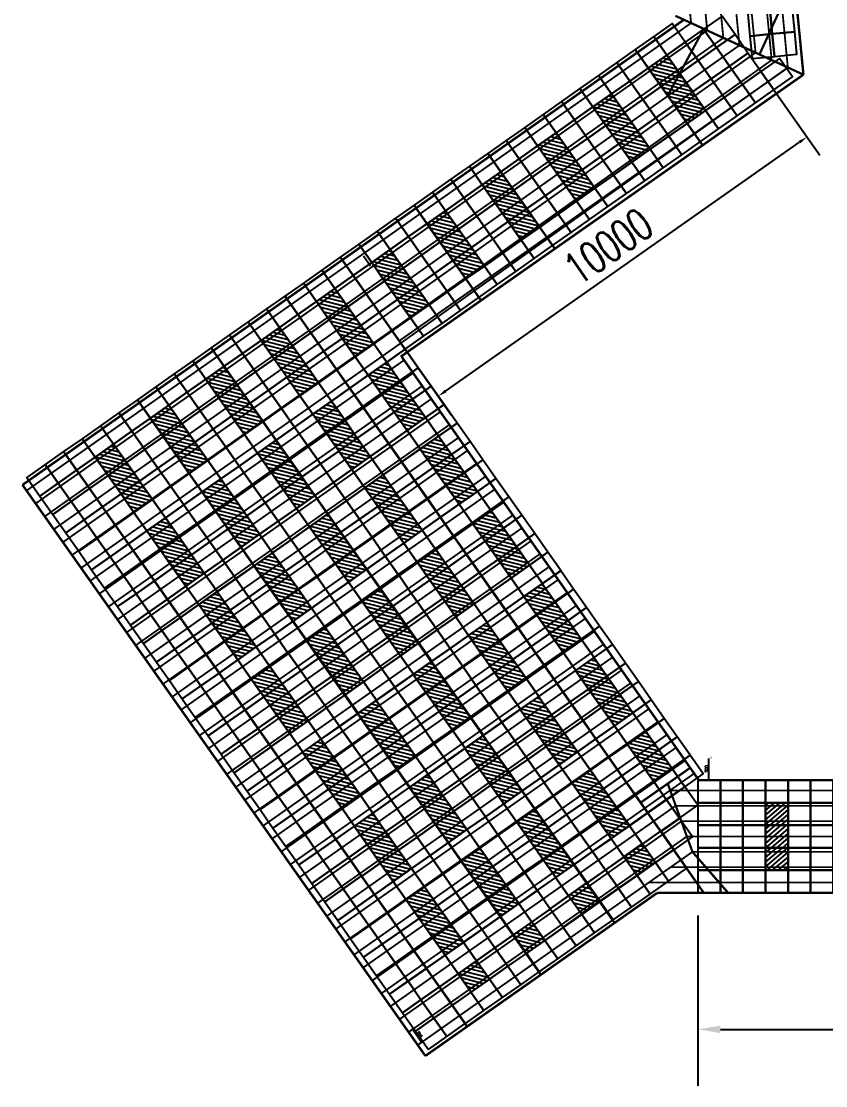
# Model space of a CAD drawing. Extents: x 833816 to 4746262, y -3629782 to -1973088.
# Drawn here: x 2148054 to 2165894, y -2326738 to -2303127 of the extents above; entities that cross this region are included whole.
import ezdxf

# ---------------------------------------------------------------- set-up
doc = ezdxf.new("R2010")
doc.units = 0
doc.header["$LTSCALE"] = 1000
doc.header["$MEASUREMENT"] = 0
doc.header["$PDMODE"] = 32
for name, color, linetype in [('L-TEXT文字标注', 7, 'Continuous'), ('W-FLOAT_BOWL浮筒', 253, 'Continuous'), ('W-STEEL_FRAME钢架', 3, 'Continuous')]:
    doc.layers.add(name, color=color, linetype=linetype)
doc.styles.add('STANDARD_T3', font='simplex.shx', dxfattribs={"width": 0.7, "bigfont": 'gbcbig.shx'})
doc.dimstyles.new('W&&20', dxfattribs={"dimtxt": 70, "dimasz": 20, "dimexe": 50, "dimexo": 60, "dimgap": 20, "dimtad": 1, "dimdec": 0, "dimzin": 0, "dimdsep": 46, "dimtxsty": 'STANDARD_T3', "dimcen": 0.09, "dimclrd": 1, "dimclre": 1, "dimclrt": 7, "dimazin": 2, "dimtfac": 1, "dimtdec": 0, "dimtix": 1, "dimtmove": 1, "dimatfit": 3, "dimfxl": 100, "dimtolj": 1, "dimtzin": 0, "dimarcsym": 0})
doc.dimstyles.new('W&&200', dxfattribs={"dimtxt": 700, "dimasz": 200, "dimexe": 500, "dimexo": 600, "dimgap": 200, "dimtad": 1, "dimdec": 0, "dimzin": 0, "dimdsep": 46, "dimtxsty": 'STANDARD_T3', "dimcen": 0.09, "dimclrd": 1, "dimclre": 1, "dimclrt": 7, "dimazin": 2, "dimtfac": 1, "dimtdec": 0, "dimtix": 1, "dimtmove": 2, "dimatfit": 3, "dimfxl": 100, "dimtolj": 1, "dimtzin": 0, "dimarcsym": 0})
doc.dimstyles.new('W&&500', dxfattribs={"dimtxt": 1750, "dimasz": 500, "dimexe": 1250, "dimexo": 1500, "dimgap": 500, "dimtad": 1, "dimdec": 0, "dimzin": 0, "dimdsep": 46, "dimtxsty": 'STANDARD_T3', "dimcen": 0.09, "dimclrd": 1, "dimclre": 1, "dimclrt": 7, "dimazin": 2, "dimtfac": 1, "dimtdec": 0, "dimtix": 1, "dimtmove": 2, "dimatfit": 3, "dimfxl": 100, "dimtolj": 1, "dimtzin": 0, "dimarcsym": 0})

# ---------------------------------------------------------------- blocks, each defined once
blk = doc.blocks.new('浮筒')
at = {"layer": 'W-FLOAT_BOWL浮筒'}
blk.add_lwpolyline([(-230.422514301099, -268.1519436870731), (268.1519436870876, -230.4225143010844), (230.422514301099, 268.1519436870876), (-268.1519436870876, 230.422514301099)], close=True, dxfattribs=at)
blk = doc.blocks.new('空格子')
at = {"layer": 'W-FLOAT_BOWL浮筒'}
h = blk.add_hatch(dxfattribs=at)
h.set_pattern_fill('ANSI31', color=256, scale=50)
h.set_pattern_definition([(45, (0, 0), (-56.12660075668221, 56.12660075668221), [])])
h.paths.add_polyline_path([(218.5956631333102, 262.5550514239585), (-279.9787948548328, 224.8256220379262), (-242.2493654687423, -273.7488359502167), (256.3250925194006, -236.0194065642427)])
blk.add_lwpolyline([(-242.2493654687423, -273.7488359502167), (256.3250925194006, -236.0194065642427), (218.5956631333102, 262.5550514239585), (-279.9787948548328, 224.8256220379262)], close=True, dxfattribs=at)
blk = doc.blocks.new('*U361')
at = {"color": 2, "const_width": 50.00000000000001}
blk.add_lwpolyline([(-1.746229827404022e-09, 1350.000000000466), (0.0002718000905588269, -1171.90673828125)], dxfattribs=at)
blk = doc.blocks.new('*U362')
at = {"color": 0, "linetype": 'ByBlock', "lineweight": -2, "transparency": 16777216}
for p in [(-8000, 0), (-4000, 0), (-2000, 0), (0, 0)]:
    blk.add_blockref('*U361', p, dxfattribs=at)
blk = doc.blocks.new('*D381')
at = {"color": 1, "lineweight": -2, "transparency": 16777216}
for p, q in [((2163059.159883399, -2322960.253148201), (2163059.159883399, -2326738.331990331)), ((2176059.1598834, -2322960.253148324), (2176059.1598834, -2326738.331990331)), ((2163559.159883399, -2325488.331990331), (2175559.1598834, -2325488.331990331))]:
    blk.add_line(p, q, dxfattribs=at)
at = {"color": 1, "transparency": 16777216}
for points in [[(2163559.159883399, -2325404.998656998), (2163559.159883399, -2325571.665323665), (2163059.159883399, -2325488.331990331)], [(2175559.1598834, -2325404.998656998), (2175559.1598834, -2325571.665323665), (2176059.1598834, -2325488.331990331)]]:
    blk.add_solid(points, dxfattribs=at)
at = {"layer": 'Defpoints', "color": 0, "transparency": 16777216}
for p in [(2163059.159883399, -2321460.253148201), (2176059.1598834, -2321460.253148324), (2176059.1598834, -2325488.331990331)]:
    blk.add_point(p, dxfattribs=at)
at = {"color": 7, "transparency": 16777216, "insert": (2169559.159883399, -2324113.331990331), "char_height": 1750, "attachment_point": 5, "style": 'STANDARD_T3'}
blk.add_mtext('\\A1;13000', dxfattribs=at)
blk = doc.blocks.new('*D379')
at = {"color": 1, "lineweight": -2, "transparency": 16777216}
for p, q in [((2164515.485576689, -2304322.248849246), (2165766.376876476, -2306100.452125081)), ((2157463.267022114, -2311330.020147676), (2165315.117183882, -2305806.573425886)), ((2156336.475017519, -2310075.839166149), (2157587.366317306, -2311854.042441985))]:
    blk.add_line(p, q, dxfattribs=at)
at = {"color": 1, "transparency": 16777216}
for points in [[(2165295.938550956, -2305779.310059436), (2165334.295816808, -2305833.836792336), (2165478.697382583, -2305691.501628329)], [(2157444.088389188, -2311302.756781226), (2157482.44565504, -2311357.283514126), (2157299.686823413, -2311445.091945233)]]:
    blk.add_solid(points, dxfattribs=at)
at = {"layer": 'Defpoints', "color": 0, "transparency": 16777216}
for p in [(2164170.270184018, -2303831.508253144), (2165478.697382583, -2305691.501628329), (2155991.259624848, -2309585.098570047)]:
    blk.add_point(p, dxfattribs=at)
at = {"color": 7, "transparency": 16777216, "insert": (2161072.744659716, -2308118.451240354), "char_height": 700, "attachment_point": 5, "rotation": 35.124776206058634, "style": 'STANDARD_T3'}
blk.add_mtext('\\A1;10000', dxfattribs=at)
blk = doc.blocks.new('*D380')
at = {"color": 1, "lineweight": -2, "transparency": 16777216}
for p, q in [((2164233.620539593, -2282859.394045922), (2166622.94795256, -2282628.756446857)), ((2165426.77196392, -2283246.545249118), (2167300.364331311, -2302656.327618863)), ((2166203.294566849, -2303264.549870524), (2168592.621979817, -2303033.912271459))]:
    blk.add_line(p, q, dxfattribs=at)
at = {"color": 1, "transparency": 16777216}
for points in [[(2165509.719751825, -2283238.53844413), (2165343.824176015, -2283254.552054107), (2165378.731133987, -2282748.858521689)], [(2167383.312119215, -2302648.320813874), (2167217.416543406, -2302664.334423851), (2167348.405161244, -2303154.014346292)]]:
    blk.add_solid(points, dxfattribs=at)
at = {"layer": 'Defpoints', "color": 0, "transparency": 16777216}
for p in [(2162740.560357305, -2283003.516535721), (2167348.405161244, -2303154.014346292), (2164710.234384561, -2303408.672360323)]:
    blk.add_point(p, dxfattribs=at)
at = {"color": 7, "transparency": 16777216, "insert": (2167732.206648046, -2292819.324151675), "char_height": 1750, "attachment_point": 5, "rotation": 275.51357916541923, "style": 'STANDARD_T3'}
blk.add_mtext('\\A1;20500', dxfattribs=at)
blk = doc.blocks.new('*U420')
at = {"layer": 'W-STEEL_FRAME钢架', "color": 5, "const_width": 40}
blk.add_lwpolyline([(-6500, 0), (6500, 0)], dxfattribs=at)
blk = doc.blocks.new('*U641')
at = {"color": 2, "const_width": 49.99999999999999}
blk.add_lwpolyline([(4537.437874760013, -6463.959955073893), (-4537.437874760013, 6463.959955073427)], dxfattribs=at)
blk = doc.blocks.new('*U642')
at = {"color": 0, "linetype": 'ByBlock', "lineweight": -2, "transparency": 16777216}
blk.add_blockref('*U641', (0, 0), dxfattribs=at)
blk = doc.blocks.new('*U429')
at = {"layer": 'W-STEEL_FRAME钢架', "color": 5, "const_width": 39.99999999999999}
blk.add_lwpolyline([(1.043081283569336e-07, -10250), (-1.043081283569336e-07, 10250)], dxfattribs=at)
blk = doc.blocks.new('*D933')
at = {"layer": 'Defpoints', "color": 0, "transparency": 16777216}
for p in [(2163289.745929045, -2319460.253148322), (2163305.582773102, -2319460.253148322), (2163289.745929045, -2319960.253148202)]:
    blk.add_point(p, dxfattribs=at)
at = {"layer": 'L-TEXT文字标注', "color": 1, "lineweight": -2, "transparency": 16777216}
for p, q in [((2163305.582773102, -2319940.253148202), (2163305.582773102, -2319480.253148322)), ((2163349.745929045, -2319460.253148322), (2163355.582773102, -2319460.253148322)), ((2163349.745929045, -2319960.253148202), (2163355.582773102, -2319960.253148202))]:
    blk.add_line(p, q, dxfattribs=at)
at = {"layer": 'L-TEXT文字标注', "color": 1, "transparency": 16777216}
for points in [[(2163302.249439768, -2319480.253148322), (2163308.916106435, -2319480.253148322), (2163305.582773102, -2319460.253148322)], [(2163302.249439768, -2319940.253148202), (2163308.916106435, -2319940.253148202), (2163305.582773102, -2319960.253148202)]]:
    blk.add_solid(points, dxfattribs=at)
at = {"layer": 'L-TEXT文字标注', "color": 7, "transparency": 16777216, "insert": (2163250.582773101, -2319710.253148262), "char_height": 70, "attachment_point": 5, "rotation": 90, "style": 'STANDARD_T3'}
blk.add_mtext('\\A1;500', dxfattribs=at)
blk = doc.blocks.new('*D1104')
at = {"layer": 'Defpoints', "color": 0, "transparency": 16777216}
for p in [(2156644.773967932, -2325550.034613612), (2156846.149613657, -2325836.299961338), (2156936.938754989, -2325772.433614586)]:
    blk.add_point(p, dxfattribs=at)
at = {"layer": 'L-TEXT文字标注', "color": 1, "lineweight": -2, "transparency": 16777216}
for p, q in [((2156693.848027541, -2325515.513074344), (2156776.45815894, -2325457.400317471)), ((2156747.07028902, -2325502.526286731), (2156925.431575234, -2325756.075594717)), ((2156895.223673266, -2325801.778422071), (2156977.833804665, -2325743.665665197))]:
    blk.add_line(p, q, dxfattribs=at)
at = {"layer": 'L-TEXT文字标注', "color": 1, "transparency": 16777216}
for points in [[(2156749.796625665, -2325500.608423438), (2156744.343952375, -2325504.444150023), (2156735.563109264, -2325486.16826686)], [(2156928.157911879, -2325754.157731424), (2156922.705238589, -2325757.993458009), (2156936.938754989, -2325772.433614586)]]:
    blk.add_solid(points, dxfattribs=at)
at = {"layer": 'L-TEXT文字标注', "color": 7, "transparency": 16777216, "insert": (2156881.235486769, -2325597.656196396), "char_height": 70, "attachment_point": 5, "rotation": 305.1247762060995, "style": 'STANDARD_T3'}
blk.add_mtext('\\A1;350', dxfattribs=at)

msp = doc.modelspace()

# ---------------------------------------------------------------- linework, layer by layer
at = {"color": 1}
for points, const_width in [([(2165111.839451908, -2302365.258075554), (2164424.414789537, -2303863.479761213)], 50), ([(2162561.686492417, -2303006.852300383), (2165400.139610227, -2304311.168719295)], 50), ([(2162390.628450071, -2304777.750980326), (2163185.960699481, -2303301.286753533)], 50), ([(2162889.560879756, -2319686.253684006), (2161790.53462029, -2320458.800466394)], 50), ([(2162938.581933714, -2321550.272183224), (2162384.271362705, -2320019.190056222)], 49.99999999999999), ([(2163730.377196467, -2322460.253147895), (2162938.581933714, -2321550.272183224)], 50)]:
    msp.add_lwpolyline(points, dxfattribs=dict(at, const_width=const_width))
at = {"color": 2}
for points, const_width in [([(2163189.880079901, -2322460.253147877), (2153909.005229526, -2309232.381916003)], 49.99999999999999), ([(2161210.455344352, -2323127.334669498), (2152279.162077754, -2310391.64488326)], 49.99999999999999), ([(2159576.979824209, -2324275.923086816), (2150655.94126629, -2311560.92033102)], 49.99999999999999), ([(2157941.168250388, -2325426.15411473), (2149038.912502586, -2312737.288784181)], 49.99999999999999), ([(2164559.159883298, -2319960.253148319), (2164559.159883298, -2322460.253147924)], 50)]:
    msp.add_lwpolyline(points, dxfattribs=dict(at, const_width=const_width))
at = {"layer": 'W-STEEL_FRAME钢架', "color": 5}
for p, q in [((2165046.979858136, -2304156.190795774), (2156434.275717546, -2310214.866327149)), ((2155645.068119518, -2308331.887204567), (2155800.426747199, -2308552.735514805))]:
    msp.add_line(p, q, dxfattribs=at)
for points, const_width in [([(2162908.66032355, -2303170.560638592), (2160908.998923492, -2282494.844752243)], 39.99999999999999), ([(2163624.918160211, -2303513.436038246), (2161588.515054289, -2282596.979771588)], 39.99999999999999), ([(2163980.575294995, -2303659.266897637), (2161953.058464119, -2282654.879175457)], 39.99999999999999), ([(2164337.968557651, -2303823.083453811), (2162299.667659572, -2282706.976447583)], 39.99999999999999), ([(2164695.403394693, -2303987.330706556), (2162646.276855025, -2282759.07371971)], 39.99999999999999), ([(2165054.049811148, -2304150.725664086), (2162995.252716664, -2282822.285004406)], 39.99999999999999), ([(2163265.773272004, -2303331.47323457), (2161316.817162247, -2283140.947977547)], 39.99999999999999), ([(2162908.293423318, -2303166.759676442), (2155267.856272358, -2308545.545287935)], 40), ([(2163274.568912147, -2303325.267546346), (2155467.9209493, -2308833.180847468)], 40), ([(2163622.777660796, -2303495.998286841), (2155670.607563807, -2309118.075983388)], 40), ([(2163980.575294995, -2303659.266897637), (2155866.713276853, -2309408.048507357)], 40), ([(2164338.373152772, -2303823.269371999), (2156068.088922573, -2309694.313855086)], 40), ([(2164695.446883812, -2303987.781239099), (2156269.464568298, -2309980.579202813)], 40), ([(2165054.049811148, -2304150.725664086), (2156476.110146706, -2310263.137374294)], 40), ([(2148186.996847494, -2313526.890009099), (2155262.705354476, -2308549.426334669)], 40), ([(2148388.372493219, -2313813.155356826), (2155464.081437093, -2308835.69137506)], 40), ([(2148589.748138943, -2314099.420704552), (2155665.457519709, -2309121.956415452)], 40), ([(2148791.123784668, -2314385.686052279), (2155866.833602326, -2309408.221455843)], 40), ([(2148992.499430393, -2314671.951400005), (2156068.209684942, -2309694.486496235)], 40), ([(2149193.875076117, -2314958.216747731), (2156269.585767559, -2309980.751536626)], 40), ([(2149395.250721842, -2315244.482095458), (2156470.961850175, -2310267.016577017)], 40), ([(2149596.626367567, -2315530.747443185), (2156548.784812347, -2310640.196047006)], 40), ([(2149798.002013292, -2315817.012790911), (2156750.160458072, -2310926.461394732)], 40), ([(2149999.377659016, -2316103.278138638), (2156951.536103797, -2311212.726742459)], 40), ([(2150200.753304741, -2316389.543486364), (2157152.911749521, -2311498.992090185)], 40), ([(2150402.128950465, -2316675.80883409), (2157354.287395246, -2311785.257437911)], 40), ([(2150603.50459619, -2316962.074181817), (2157555.66304097, -2312071.522785638)], 40), ([(2150804.880241915, -2317248.339529544), (2157757.038686696, -2312357.788133365)], 40), ([(2151006.25588764, -2317534.60487727), (2157958.41433242, -2312644.053481091)], 40), ([(2151207.631533364, -2317820.870224996), (2158159.789978145, -2312930.318828817)], 40), ([(2151409.007179089, -2318107.135572723), (2158361.165623869, -2313216.584176544)], 40), ([(2151610.382824814, -2318393.400920449), (2158562.541269594, -2313502.84952427)], 40), ([(2151811.758470539, -2318679.666268176), (2158763.916915319, -2313789.114871997)], 40), ([(2152013.134116263, -2318965.931615903), (2158965.292561044, -2314075.380219724)], 40), ([(2152214.509761988, -2319252.196963629), (2159166.668206768, -2314361.64556745)], 40), ([(2152415.885407712, -2319538.462311355), (2159368.043852493, -2314647.910915176)], 40), ([(2152617.261053437, -2319824.727659082), (2159569.419498218, -2314934.176262903)], 40), ([(2152818.636699162, -2320110.993006808), (2159770.795143942, -2315220.441610629)], 40), ([(2153020.012344887, -2320397.258354535), (2159972.170789667, -2315506.706958356)], 40), ([(2153221.387990611, -2320683.523702261), (2160173.546435392, -2315792.972306082)], 40), ([(2153422.763636336, -2320969.789049988), (2160374.922081116, -2316079.237653809)], 40), ([(2153624.139282061, -2321256.054397714), (2160576.297726841, -2316365.503001535)], 40), ([(2153825.514927785, -2321542.319745441), (2160777.673372566, -2316651.768349261)], 40), ([(2154026.89057351, -2321828.585093167), (2160979.04901829, -2316938.033696988)], 40), ([(2154228.266219235, -2322114.850440894), (2161180.424664015, -2317224.299044715)], 40), ([(2154429.641864959, -2322401.11578862), (2161381.80030974, -2317510.564392441)], 40), ([(2154631.017510684, -2322687.381136347), (2161583.175955465, -2317796.829740168)], 40), ([(2154832.393156409, -2322973.646484073), (2161784.551601189, -2318083.095087894)], 40), ([(2155033.768802133, -2323259.911831799), (2161985.927246914, -2318369.36043562)], 40), ([(2155235.144447858, -2323546.177179526), (2162187.302892638, -2318655.625783347)], 40), ([(2155436.520093583, -2323832.442527253), (2162388.678538363, -2318941.891131074)], 40), ([(2155637.895739308, -2324118.707874979), (2162590.054184088, -2319228.1564788)], 40), ([(2155839.271385032, -2324404.973222706), (2162791.429829813, -2319514.421826527)], 40), ([(2156040.647030757, -2324691.238570432), (2162992.805475537, -2319800.687174253)], 40), ([(2163059.159883391, -2320190.272183224), (2176059.159883391, -2320190.272183224)], 40), ([(2156242.022676481, -2324977.503918158), (2162563.980500313, -2320530.272183224)], 40), ([(2163059.159883391, -2320530.272183224), (2176059.159883391, -2320530.272183224)], 40), ([(2156443.398322206, -2325263.769265885), (2162693.193463041, -2320872.475436651)], 40), ([(2163059.159883391, -2320870.272183224), (2176059.159883391, -2320870.272183224)], 40), ([(2156644.773967931, -2325550.034613612), (2162813.958909395, -2321210.272183224)], 40), ([(2163059.159883391, -2321210.272183224), (2176059.159883391, -2321210.272183224)], 40), ([(2156846.149613656, -2325836.299961338), (2162938.720968361, -2321550.431970593)], 40), ([(2163059.159883391, -2321550.272183224), (2176059.159883391, -2321550.272183224)], 40), ([(2163059.159883391, -2321890.272183224), (2176059.159883391, -2321890.272183224)], 40), ([(2161971.92861398, -2322230.272183224), (2176059.159883391, -2322230.272183224)], 40)]:
    msp.add_lwpolyline(points, dxfattribs=dict(at, const_width=const_width))
at = {"layer": 'W-STEEL_FRAME钢架', "color": 3, "const_width": 53}
for points in [[(2163327.884156135, -2282959.754751922), (2165400.147213501, -2304311.247486643)], [(2148080.801414154, -2313411.279683351), (2162765.24138012, -2303081.393080474)], [(2156466.213197941, -2310569.099449946), (2165400.147213501, -2304311.247486643)], [(2163078.928385979, -2319958.035079559), (2156495.454155615, -2310575.582549033)], [(2157015.823787947, -2326076.815798044), (2148080.801414154, -2313411.279683351)], [(2163078.928385979, -2319958.035079559), (2176059.159883388, -2319960.253148304), (2176059.159883302, -2322460.253148321), (2162159.151430031, -2322460.253147841)], [(2162159.151430031, -2322460.253147841), (2157015.823787947, -2326076.815798044)]]:
    msp.add_lwpolyline(points, dxfattribs=at)

# ---------------------------------------------------------------- block references
for name, p, rotation in [('*U362', (2155847.419565834, -2309380.623541194), 215.124863649522), ('空格子', (2162318.287207437, -2304232.254211793), 300.79718851719), ('空格子', (2162606.471288787, -2304640.849752466), 300.79718851719), ('空格子', (2161091.435717179, -2305095.292693472), 300.79718851719), ('空格子', (2162893.646195221, -2305050.155205296), 300.79718851719), ('空格子', (2161379.619798532, -2305503.888234145), 300.79718851719), ('空格子', (2159864.584226923, -2305958.331175152), 300.79718851719), ('空格子', (2161666.794704964, -2305913.193686976), 300.79718851719), ('空格子', (2160152.768308275, -2306366.926715824), 300.79718851719), ('空格子', (2158637.732736667, -2306821.369656831), 300.79718851719), ('空格子', (2160439.943214708, -2306776.232168656), 300.79718851719), ('空格子', (2158925.916818019, -2307229.965197504), 300.79718851719), ('空格子', (2159213.091724453, -2307639.270650336), 300.79718851719), ('空格子', (2157410.88124641, -2307684.408138511), 300.79718851719), ('空格子', (2157699.065327764, -2308093.003679185), 300.79718851719), ('空格子', (2156184.029756155, -2308547.446620192), 300.79718851719), ('空格子', (2157986.240234195, -2308502.309132015), 300.79718851719), ('空格子', (2156472.213837506, -2308956.042160863), 300.79718851719), ('空格子', (2154957.178265898, -2309410.485101872), 300.79718851719), ('空格子', (2156759.388743939, -2309365.347613695), 300.79718851719), ('*U642', (2158653.933540068, -2315995.246592901), 359.9867820530471), ('空格子', (2155245.36234725, -2309819.080642544), 300.79718851719), ('空格子', (2155532.537253683, -2310228.386095375), 300.79718851719), ('空格子', (2153730.326775641, -2310273.523583551), 300.79718851719), ('空格子', (2154018.510856993, -2310682.119124223), 300.79718851719), ('空格子', (2152503.475285387, -2311136.562065231), 300.79718851719), ('空格子', (2154305.685763426, -2311091.424577054), 300.79718851719), ('空格子', (2156107.921308379, -2311046.32272273), 300.79718851719), ('空格子', (2152791.659366736, -2311545.157605903), 300.79718851719), ('空格子', (2156396.105389732, -2311454.918263401), 300.79718851719), ('空格子', (2156683.280296165, -2311864.223716232), 300.79718851719), ('空格子', (2151276.623795128, -2311999.60054691), 300.79718851719), ('空格子', (2153078.83427317, -2311954.463058734), 300.79718851719), ('空格子', (2154881.069818123, -2311909.361204408), 300.79718851719), ('空格子', (2155169.253899475, -2312317.95674508), 300.79718851719), ('空格子', (2151564.807876481, -2312408.196087583), 300.79718851719), ('空格子', (2151851.982782913, -2312817.501540412), 300.79718851719), ('空格子', (2153654.218327868, -2312772.399686085), 300.79718851719), ('空格子', (2155456.428805908, -2312727.262197911), 300.79718851719), ('空格子', (2157259.320843107, -2312683.093579474), 300.79718851719), ('空格子', (2150049.772304873, -2312862.63902859), 300.79718851719), ('空格子', (2150337.956386225, -2313271.234569261), 300.79718851719), ('空格子', (2153942.40240922, -2313180.995226759), 300.79718851719), ('空格子', (2157547.504924459, -2313091.689120147), 300.79718851719), ('空格子', (2157834.679830893, -2313500.994572977), 300.79718851719), ('空格子', (2150625.131292657, -2313680.540022093), 300.79718851719), ('空格子', (2152427.366837612, -2313635.438167763), 300.79718851719), ('空格子', (2154229.577315653, -2313590.300679588), 300.79718851719), ('空格子', (2156032.469352852, -2313546.132061152), 300.79718851719), ('空格子', (2156320.653434203, -2313954.727601825), 300.79718851719), ('空格子', (2152715.550918965, -2314044.033708436), 300.79718851719), ('空格子', (2153002.725825397, -2314453.339161266), 300.79718851719), ('空格子', (2154805.617862596, -2314409.170542829), 300.79718851719), ('空格子', (2156607.828340637, -2314364.033054655), 300.79718851719), ('空格子', (2158411.048927479, -2314318.184997377), 300.79718851719), ('空格子', (2151200.515347357, -2314498.47664944), 300.79718851719), ('空格子', (2151488.699428709, -2314907.072190113), 300.79718851719), ('空格子', (2155093.801943948, -2314817.766083504), 300.79718851719), ('空格子', (2158699.233008832, -2314726.780538049), 300.79718851719), ('空格子', (2157184.197437224, -2315181.223479054), 300.79718851719), ('空格子', (2158986.407915265, -2315136.085990879), 300.79718851719), ('空格子', (2151775.874335141, -2315316.377642943), 300.79718851719), ('空格子', (2153578.76637234, -2315272.209024507), 300.79718851719), ('空格子', (2155380.976850381, -2315227.071536332), 300.79718851719), ('空格子', (2157472.381518576, -2315589.819019727), 300.79718851719), ('空格子', (2153866.950453692, -2315680.804565181), 300.79718851719), ('空格子', (2152351.914882084, -2316135.247506185), 300.79718851719), ('空格子', (2154154.125360125, -2316090.11001801), 300.79718851719), ('空格子', (2155957.345946969, -2316044.261960732), 300.79718851719), ('空格子', (2157759.556425009, -2315999.124472558), 300.79718851719), ('空格子', (2159557.905624362, -2315958.151549695), 300.79718851719), ('空格子', (2159846.089705714, -2316366.747090366), 300.79718851719), ('空格子', (2152640.098963437, -2316543.843046858), 300.79718851719), ('空格子', (2156245.53002832, -2316452.857501406), 300.79718851719), ('空格子', (2158331.054134106, -2316821.190031372), 300.79718851719), ('空格子', (2160133.264612147, -2316776.052543197), 300.79718851719), ('空格子', (2152927.273869869, -2316953.148499687), 300.79718851719), ('空格子', (2154730.494456712, -2316907.30044241), 300.79718851719), ('空格子', (2156532.704934753, -2316862.162954235), 300.79718851719), ('空格子', (2155018.678538064, -2317315.895983083), 300.79718851719), ('空格子', (2158619.238215457, -2317229.785572045), 300.79718851719), ('空格子', (2153503.642966457, -2317770.338924087), 300.79718851719), ('空格子', (2155305.853444498, -2317725.201435912), 300.79718851719), ('空格子', (2157104.202643851, -2317684.22851305), 300.79718851719), ('空格子', (2158906.413121891, -2317639.091024876), 300.79718851719), ('空格子', (2160704.762321243, -2317598.118102013), 300.79718851719), ('空格子', (2160992.946402596, -2318006.713642685), 300.79718851719), ('空格子', (2153791.827047809, -2318178.93446476), 300.79718851719), ('空格子', (2157392.386725202, -2318092.824053724), 300.79718851719), ('空格子', (2157679.561631635, -2318502.129506553), 300.79718851719), ('空格子', (2159477.910830989, -2318461.156583691), 300.79718851719), ('空格子', (2161280.121309029, -2318416.019095515), 300.79718851719), ('空格子', (2154079.001954242, -2318588.239917589), 300.79718851719), ('空格子', (2155877.351153594, -2318547.266994728), 300.79718851719), ('空格子', (2156165.535234947, -2318955.862535401), 300.79718851719), ('空格子', (2159766.094912339, -2318869.752124363), 300.79718851719), ('空格子', (2154650.499663339, -2319410.305476405), 300.79718851719), ('空格子', (2156452.710141379, -2319365.16798823), 300.79718851719), ('空格子', (2158251.059340732, -2319324.195065368), 300.79718851719), ('空格子', (2160053.269818773, -2319279.057577194), 300.79718851719), ('空格子', (2161855.480296811, -2319233.920089019), 300.79718851719), ('空格子', (2162143.664378163, -2319642.515629692), 300.79718851719), ('空格子', (2154938.683744691, -2319818.901017078), 300.79718851719), ('空格子', (2158539.243422084, -2319732.790606041), 300.79718851719), ('空格子', (2158826.418328517, -2320142.096058871), 300.79718851719), ('空格子', (2160628.628806557, -2320096.958570698), 300.79718851719), ('空格子', (2155225.858651124, -2320228.206469908), 300.79718851719), ('空格子', (2157024.207850477, -2320187.233547046), 300.79718851719), ('空格子', (2157312.391931829, -2320595.829087719), 300.79718851719), ('空格子', (2160916.812887908, -2320505.55411137), 300.79718851719), ('空格子', (2164821.375350325, -2320705.564653852), 355.6724123105793), ('空格子', (2155797.356360221, -2321050.272028723), 300.79718851719), ('空格子', (2157599.566838262, -2321005.134540548), 300.79718851719), ('空格子', (2159401.777316302, -2320959.997052375), 300.79718851719), ('空格子', (2161203.987794341, -2320914.8595642), 300.79718851719), ('空格子', (2164821.375350323, -2321205.564653853), 355.6724123105793), ('空格子', (2156085.540441574, -2321458.867569396), 300.79718851719), ('空格子', (2159689.961397654, -2321368.592593048), 300.79718851719), ('空格子', (2159977.136304086, -2321777.898045878), 300.79718851719), ('空格子', (2161774.674589211, -2321723.97578363), 300.79718851719), ('空格子', (2164821.375350316, -2321705.564653852), 355.6724123105793), ('空格子', (2156372.715348005, -2321868.173022226), 300.79718851719), ('空格子', (2158174.925826047, -2321823.035534054), 300.79718851719), ('空格子', (2158463.109907399, -2322231.631074727), 300.79718851719), ('空格子', (2156948.074335793, -2322686.074015731), 300.79718851719), ('空格子', (2158750.284813832, -2322640.936527556), 300.79718851719), ('空格子', (2160547.823098955, -2322587.01426531), 300.79718851719), ('空格子', (2157236.258417145, -2323094.669556404), 300.79718851719), ('空格子', (2157523.433323577, -2323503.975009234), 300.79718851719), ('空格子', (2159327.761657534, -2323461.874780932), 300.79718851719), ('空格子', (2158099.846233735, -2324323.398844436), 300.79718851719)]:
    msp.add_blockref(name, p, dxfattribs=dict(rotation=rotation))
at = {"layer": 'W-FLOAT_BOWL浮筒'}
for p, rotation in [((2163534.275694801, -2303361.922254961), 30.79718851728389), ((2164437.370605878, -2303183.849411576), 1.185991476615923), ((2164935.057333306, -2303135.808581643), 1.185991476615923), ((2162428.695207405, -2303528.330745995), 30.79718851728389), ((2162019.744710654, -2303816.010239889), 30.79718851728389), ((2163125.325198052, -2303649.601748856), 30.79718851728389), ((2163821.955188695, -2303770.872751714), 30.79718851728389), ((2164485.41143581, -2303681.536139005), 1.185991476615923), ((2164983.09816324, -2303633.495309072), 1.185991476615923), ((2162716.374701307, -2303937.281242737), 30.79718851728389), ((2163413.004691943, -2304058.552245607), 30.79718851728389), ((2161610.794213902, -2304103.689733781), 30.79718851728389), ((2164109.634682588, -2304179.823248466), 30.79718851728389), ((2164806.264673233, -2304301.094251326), 30.79718851728389), ((2161201.84371715, -2304391.369227674), 30.79718851728389), ((2161898.473707804, -2304512.640230522), 30.79718851728389), ((2163004.054195199, -2304346.231739488), 30.79718851728389), ((2163700.684185836, -2304467.502742359), 30.79718851728389), ((2160792.893220398, -2304679.048721566), 30.79718851728389), ((2161489.523211051, -2304800.319724418), 30.79718851728389), ((2163291.733689093, -2304755.182236241), 30.79718851728389), ((2164397.314176479, -2304588.773745217), 30.79718851728389), ((2160383.942723646, -2304966.728215461), 30.79718851728389), ((2162186.153201696, -2304921.590727273), 30.79718851728389), ((2163988.363679728, -2304876.453239111), 30.79718851728389), ((2159974.992226894, -2305254.407709353), 30.79718851728389), ((2161777.202704942, -2305209.270221168), 30.79718851728389), ((2163579.413182978, -2305164.132733004), 30.79718851728389), ((2160671.622217548, -2305375.678712201), 30.79718851728389), ((2162473.832695589, -2305330.541224025), 30.79718851728389), ((2163170.462686227, -2305451.812226897), 30.79718851728389), ((2159566.041730143, -2305542.087203246), 30.79718851728389), ((2160262.671720795, -2305663.358206096), 30.79718851728389), ((2162064.882198838, -2305618.22071792), 30.79718851728389), ((2162761.512189473, -2305739.49172079), 30.79718851728389), ((2159157.091233392, -2305829.766697139), 30.79718851728389), ((2160959.30171144, -2305784.629208954), 30.79718851728389), ((2158748.140736638, -2306117.446191031), 30.79718851728389), ((2160550.351214686, -2306072.308702847), 30.79718851728389), ((2161246.981205333, -2306193.579705705), 30.79718851728389), ((2162352.561692721, -2306027.171214683), 30.79718851728389), ((2158339.190239888, -2306405.125684924), 30.79718851728389), ((2159444.770727291, -2306238.717193882), 30.79718851728389), ((2161943.61119597, -2306314.850708575), 30.79718851728389), ((2159035.820230538, -2306526.396687776), 30.79718851728389), ((2159732.450221184, -2306647.667690632), 30.79718851728389), ((2160838.030708581, -2306481.2591996), 30.79718851728389), ((2161534.660699218, -2306602.530202467), 30.79718851728389), ((2157930.239743136, -2306692.805178818), 30.79718851728389), ((2161125.710202467, -2306890.20969636), 30.79718851728389), ((2157521.289246383, -2306980.484672709), 30.79718851728389), ((2158217.919237034, -2307101.755675561), 30.79718851728389), ((2159323.49972443, -2306935.347184527), 30.79718851728389), ((2160020.129715076, -2307056.618187384), 30.79718851728389), ((2157112.338749632, -2307268.164166603), 30.79718851728389), ((2157808.968740281, -2307389.435169455), 30.79718851728389), ((2159611.179218324, -2307344.297681279), 30.79718851728389), ((2160716.759705715, -2307177.889190254), 30.79718851728389), ((2156703.38825288, -2307555.843660496), 30.79718851728389), ((2158505.598730926, -2307510.706172311), 30.79718851728389), ((2160307.809208963, -2307465.568684146), 30.79718851728389), ((2156294.437756128, -2307843.523154389), 30.79718851728389), ((2158096.648234174, -2307798.385666206), 30.79718851728389), ((2159898.85871221, -2307753.248178038), 30.79718851728389), ((2156991.067746779, -2307964.79415724), 30.79718851728389), ((2158793.27822482, -2307919.656669064), 30.79718851728389), ((2159489.908215459, -2308040.927671932), 30.79718851728389), ((2155885.487259376, -2308131.20264828), 30.79718851728389), ((2156582.117250025, -2308252.473651136), 30.79718851728389), ((2158384.327728068, -2308207.336162958), 30.79718851728389), ((2159080.957718707, -2308328.607165825), 30.79718851728389), ((2155476.536762625, -2308418.882142175), 30.79718851728389), ((2157278.74724067, -2308373.744653993), 30.79718851728389), ((2155067.586265872, -2308706.561636067), 30.79718851728389), ((2156869.796743917, -2308661.424147885), 30.79718851728389), ((2157566.426734564, -2308782.695150745), 30.79718851728389), ((2158672.007221956, -2308616.286659718), 30.79718851728389), ((2154658.635769119, -2308994.24112996), 30.79718851728389), ((2155764.216256523, -2308827.83263892), 30.79718851728389), ((2158263.056725204, -2308903.966153609), 30.79718851728389), ((2154249.685272369, -2309281.920623852), 30.79718851728389), ((2155355.265759769, -2309115.512132815), 30.79718851728389), ((2156051.895750414, -2309236.783135672), 30.79718851728389), ((2157157.476237811, -2309070.374644639), 30.79718851728389), ((2157854.106228451, -2309191.645647504), 30.79718851728389), ((2157445.155731701, -2309479.325141397), 30.79718851728389), ((2153840.734775618, -2309569.600117746), 30.79718851728389), ((2154537.364766265, -2309690.8711206), 30.79718851728389), ((2155642.945253662, -2309524.462629565), 30.79718851728389), ((2156339.575244308, -2309645.733632423), 30.79718851728389), ((2153431.784278865, -2309857.27961164), 30.79718851728389), ((2154128.414269512, -2309978.550614495), 30.79718851728389), ((2155930.624747555, -2309933.413126318), 30.79718851728389), ((2157036.205234948, -2309767.004635289), 30.79718851728389), ((2153022.833782113, -2310144.95910553), 30.79718851728389), ((2154825.044260159, -2310099.821617351), 30.79718851728389), ((2156627.254738197, -2310054.684129181), 30.79718851728389), ((2152613.883285361, -2310432.638599424), 30.79718851728389), ((2154416.093763405, -2310387.501111246), 30.79718851728389), ((2156219.013530472, -2310343.373235192), 30.79718851728389), ((2153310.513276009, -2310553.90960228), 30.79718851728389), ((2155112.72375405, -2310508.772114103), 30.79718851728389), ((2155810.063033721, -2310631.052729084), 30.79718851728389), ((2152204.93278861, -2310720.318093317), 30.79718851728389), ((2152901.562779256, -2310841.589096175), 30.79718851728389), ((2154703.773257297, -2310796.451607997), 30.79718851728389), ((2155400.40324794, -2310917.72261086), 30.79718851728389), ((2156506.008802249, -2310751.349753675), 30.79718851728389), ((2151795.982291858, -2311007.99758721), 30.79718851728389), ((2153598.192769901, -2310962.860099031), 30.79718851728389), ((2156793.688296142, -2311160.300250425), 30.79718851728389), ((2151387.031795107, -2311295.677081102), 30.79718851728389), ((2153189.242273149, -2311250.539592926), 30.79718851728389), ((2153885.872263794, -2311371.810595783), 30.79718851728389), ((2154991.452751189, -2311205.402104753), 30.79718851728389), ((2155688.107808746, -2311326.708741458), 30.79718851728389), ((2150978.081298354, -2311583.356574994), 30.79718851728389), ((2152083.661785753, -2311416.948083959), 30.79718851728389), ((2154582.502254437, -2311493.081598646), 30.79718851728389), ((2155279.157311995, -2311614.388235351), 30.79718851728389), ((2157081.367790035, -2311569.250747178), 30.79718851728389), ((2150569.130801602, -2311871.036068887), 30.79718851728389), ((2151674.711288999, -2311704.627577855), 30.79718851728389), ((2152371.341279645, -2311825.89858071), 30.79718851728389), ((2153476.921767042, -2311659.490089678), 30.79718851728389), ((2154173.551757686, -2311780.761092539), 30.79718851728389), ((2155975.787302639, -2311735.65923821), 30.79718851728389), ((2151962.390782893, -2312113.578074605), 30.79718851728389), ((2153764.601260934, -2312068.440586431), 30.79718851728389), ((2155566.836805887, -2312023.338732102), 30.79718851728389), ((2157369.04728393, -2311978.201243929), 30.79718851728389), ((2150160.18030485, -2312158.715562782), 30.79718851728389), ((2150856.810295497, -2312279.986565639), 30.79718851728389), ((2152659.020773539, -2312234.849077463), 30.79718851728389), ((2153355.650764182, -2312356.120080324), 30.79718851728389), ((2154461.256318492, -2312189.747223137), 30.79718851728389), ((2156263.466796532, -2312144.609734962), 30.79718851728389), ((2156960.096787177, -2312265.880737822), 30.79718851728389), ((2149751.2298081, -2312446.395056673), 30.79718851728389), ((2150447.859798742, -2312567.666059533), 30.79718851728389), ((2152250.070276786, -2312522.528571357), 30.79718851728389), ((2154052.305821737, -2312477.426717028), 30.79718851728389), ((2155854.51629978, -2312432.289228854), 30.79718851728389), ((2156551.146290425, -2312553.560231715), 30.79718851728389), ((2157657.408336977, -2312388.120610419), 30.79718851728389), ((2149342.279311347, -2312734.074550568), 30.79718851728389), ((2151144.489789388, -2312688.937062391), 30.79718851728389), ((2152946.700267429, -2312643.799574218), 30.79718851728389), ((2154748.935812383, -2312598.697719888), 30.79718851728389), ((2157945.08783087, -2312797.071107169), 30.79718851728389), ((2148933.328814595, -2313021.75404446), 30.79718851728389), ((2150735.539292637, -2312976.616556284), 30.79718851728389), ((2152537.749770679, -2312931.479068111), 30.79718851728389), ((2153234.404828236, -2313052.785704813), 30.79718851728389), ((2154339.985315632, -2312886.377213779), 30.79718851728389), ((2155036.615306276, -2313007.648216641), 30.79718851728389), ((2156142.195793674, -2312841.239725607), 30.79718851728389), ((2156839.507343475, -2312963.479598202), 30.79718851728389), ((2149629.95880524, -2313143.025047319), 30.79718851728389), ((2151432.169283282, -2313097.887559142), 30.79718851728389), ((2152128.799273928, -2313219.158562001), 30.79718851728389), ((2154627.664809524, -2313295.327710533), 30.79718851728389), ((2155733.245296922, -2313128.919219499), 30.79718851728389), ((2156430.556846722, -2313251.159092095), 30.79718851728389), ((2158232.767324762, -2313206.021603922), 30.79718851728389), ((2148524.378317842, -2313309.433538351), 30.79718851728389), ((2149221.008308488, -2313430.70454121), 30.79718851728389), ((2151023.218786529, -2313385.567053036), 30.79718851728389), ((2151719.848777175, -2313506.838055895), 30.79718851728389), ((2152825.454331483, -2313340.465198707), 30.79718851728389), ((2153522.084322128, -2313461.736201566), 30.79718851728389), ((2155324.29480017, -2313416.598713393), 30.79718851728389), ((2157127.186837368, -2313372.430094955), 30.79718851728389), ((2148812.057811735, -2313718.384035104), 30.79718851728389), ((2149917.638299132, -2313551.97554407), 30.79718851728389), ((2153113.133825375, -2313749.415695457), 30.79718851728389), ((2154915.344303419, -2313704.278207283), 30.79718851728389), ((2156718.236340615, -2313660.109588847), 30.79718851728389), ((2158520.446818658, -2313614.972100674), 30.79718851728389), ((2149508.687802381, -2313839.655037962), 30.79718851728389), ((2150205.317793026, -2313960.926040821), 30.79718851728389), ((2151310.898280423, -2313794.51754979), 30.79718851728389), ((2152007.55333798, -2313915.824186491), 30.79718851728389), ((2153809.763816021, -2313870.686698318), 30.79718851728389), ((2154506.393806665, -2313991.957701176), 30.79718851728389), ((2155612.655853219, -2313826.518079881), 30.79718851728389), ((2157414.866331261, -2313781.380591706), 30.79718851728389), ((2158111.496321905, -2313902.651594566), 30.79718851728389), ((2149099.737305629, -2314127.334531857), 30.79718851728389), ((2150901.94778367, -2314082.197043682), 30.79718851728389), ((2151598.602841226, -2314203.503680384), 30.79718851728389), ((2153400.813319269, -2314158.36619221), 30.79718851728389), ((2155203.705356465, -2314114.197573773), 30.79718851728389), ((2155900.33534711, -2314235.468576633), 30.79718851728389), ((2157005.915834509, -2314069.060085599), 30.79718851728389), ((2157702.545825153, -2314190.33108846), 30.79718851728389), ((2158809.13642135, -2314023.212028321), 30.79718851728389), ((2149796.367296274, -2314248.605534714), 30.79718851728389), ((2150492.99728692, -2314369.876537574), 30.79718851728389), ((2152295.232831872, -2314324.774683243), 30.79718851728389), ((2154097.443309913, -2314279.637195071), 30.79718851728389), ((2157293.595328402, -2314478.010582351), 30.79718851728389), ((2159096.815915243, -2314432.162525071), 30.79718851728389), ((2149387.416799522, -2314536.285028608), 30.79718851728389), ((2150084.046790166, -2314657.556031466), 30.79718851728389), ((2151886.28233512, -2314612.454177134), 30.79718851728389), ((2153688.492813163, -2314567.316688962), 30.79718851728389), ((2154385.804362963, -2314689.556561558), 30.79718851728389), ((2155491.38485036, -2314523.148070524), 30.79718851728389), ((2156188.014841005, -2314644.419073385), 30.79718851728389), ((2157991.235427847, -2314598.571016105), 30.79718851728389), ((2149675.096293414, -2314945.235525358), 30.79718851728389), ((2150780.701847725, -2314778.86266817), 30.79718851728389), ((2152582.912325765, -2314733.725179994), 30.79718851728389), ((2153279.54231641, -2314854.996182854), 30.79718851728389), ((2155779.064344252, -2314932.098567277), 30.79718851728389), ((2156884.64483165, -2314765.690076243), 30.79718851728389), ((2157582.284931094, -2314886.250509997), 30.79718851728389), ((2159384.495409135, -2314841.113021825), 30.79718851728389), ((2150371.726284059, -2315066.506528218), 30.79718851728389), ((2151068.381341617, -2315187.813164921), 30.79718851728389), ((2152173.961829013, -2315021.404673888), 30.79718851728389), ((2152870.591819659, -2315142.675676747), 30.79718851728389), ((2153976.853866211, -2314977.236055451), 30.79718851728389), ((2154673.483856855, -2315098.50705831), 30.79718851728389), ((2156475.694334897, -2315053.369570137), 30.79718851728389), ((2158278.91492174, -2315007.521512857), 30.79718851728389), ((2149962.775787307, -2315354.18602211), 30.79718851728389), ((2154264.533360103, -2315386.186552203), 30.79718851728389), ((2156066.743838147, -2315341.049064028), 30.79718851728389), ((2157869.964424987, -2315295.201006749), 30.79718851728389), ((2158566.594415633, -2315416.472009609), 30.79718851728389), ((2159672.174903031, -2315250.063518576), 30.79718851728389), ((2150659.694061122, -2315476.385422564), 30.72649361071289), ((2151356.06083551, -2315596.763661672), 30.79718851728389), ((2152461.641322906, -2315430.35517064), 30.79718851728389), ((2153158.952872708, -2315552.595043236), 30.79718851728389), ((2154961.163350749, -2315507.457555063), 30.79718851728389), ((2155657.793341394, -2315628.728557921), 30.79718851728389), ((2156764.383937592, -2315461.609497783), 30.79718851728389), ((2159263.224406278, -2315537.743012468), 30.79718851728389), ((2150250.388919857, -2315763.560110397), 30.72649361071289), ((2150946.86002953, -2315885.69669758), 30.72649361071289), ((2152052.690826155, -2315718.034664531), 30.79718851728389), ((2152750.002375955, -2315840.274537129), 30.79718851728389), ((2154552.212853996, -2315795.137048954), 30.79718851728389), ((2156355.433440838, -2315749.288991675), 30.79718851728389), ((2157052.063431483, -2315870.559994535), 30.79718851728389), ((2158157.64391888, -2315704.151503501), 30.79718851728389), ((2158854.273909526, -2315825.422506362), 30.79718851728389), ((2159955.993118232, -2315663.178580639), 30.79718851728389), ((2151643.740329403, -2316005.714158425), 30.79718851728389), ((2153446.6323666, -2315961.545539987), 30.79718851728389), ((2155248.842844641, -2315916.408051814), 30.79718851728389), ((2158445.323412775, -2316113.102000254), 30.79718851728389), ((2160243.672612125, -2316072.12907739), 30.79718851728389), ((2150537.554888263, -2316172.871385416), 30.72649361071289), ((2151234.034717365, -2316295.001838848), 30.72649361071289), ((2153037.681869848, -2316249.225033879), 30.79718851728389), ((2153734.311860493, -2316370.496036739), 30.79718851728389), ((2154839.89234789, -2316204.087545706), 30.79718851728389), ((2155537.532447336, -2316324.64797946), 30.79718851728389), ((2156643.112934732, -2316158.239488426), 30.79718851728389), ((2157339.742925377, -2316279.510491287), 30.79718851728389), ((2159138.092124729, -2316238.537568423), 30.79718851728389), ((2150824.729576098, -2316582.176526682), 30.72649361071289), ((2151932.101382452, -2316415.633524915), 30.79718851728389), ((2154430.941851138, -2316491.767039598), 30.79718851728389), ((2156930.792428625, -2316567.189985179), 30.79718851728389), ((2158036.372916022, -2316400.781494145), 30.79718851728389), ((2158729.141627977, -2316526.217062315), 30.79718851728389), ((2160531.352106017, -2316481.079574143), 30.79718851728389), ((2151521.209405199, -2316704.306980114), 30.72649361071289), ((2152219.780876345, -2316824.584021665), 30.79718851728389), ((2153325.361363741, -2316658.175530632), 30.79718851728389), ((2154021.991354386, -2316779.446533491), 30.79718851728389), ((2155128.581950583, -2316612.327473353), 30.79718851728389), ((2155825.211941228, -2316733.598476212), 30.79718851728389), ((2157627.42241927, -2316688.460988039), 30.79718851728389), ((2159425.771618621, -2316647.488065175), 30.79718851728389), ((2151111.904263932, -2316991.481667947), 30.72649361071289), ((2153613.040857635, -2317067.126027384), 30.79718851728389), ((2155416.261444476, -2317021.277970104), 30.79718851728389), ((2157218.47192252, -2316976.14048193), 30.79718851728389), ((2159016.821121869, -2316935.167559067), 30.79718851728389), ((2159713.451112515, -2317056.438561927), 30.79718851728389), ((2160819.031599913, -2316890.030070894), 30.79718851728389), ((2151808.384093032, -2317113.612121379), 30.72649361071289), ((2152507.460370238, -2317233.534518417), 30.79718851728389), ((2154310.68095708, -2317187.686461138), 30.79718851728389), ((2156112.891435122, -2317142.548972965), 30.79718851728389), ((2156809.521425766, -2317263.819975824), 30.79718851728389), ((2157911.240634474, -2317101.576050101), 30.79718851728389), ((2160410.08110316, -2317177.709564787), 30.79718851728389), ((2161102.849815114, -2317303.145132957), 30.79718851728389), ((2151399.078951767, -2317400.786809215), 30.72649361071289), ((2152095.558780868, -2317522.917262646), 30.72649361071289), ((2153204.090360883, -2317354.805521275), 30.79718851728389), ((2153901.730460327, -2317475.365955031), 30.79718851728389), ((2155703.940938369, -2317430.228466856), 30.79718851728389), ((2156400.570929014, -2317551.499469717), 30.79718851728389), ((2157502.29013772, -2317389.255543993), 30.79718851728389), ((2158198.920128365, -2317510.526546853), 30.79718851728389), ((2159304.500615763, -2317344.118055819), 30.79718851728389), ((2160001.130606408, -2317465.38905868), 30.79718851728389), ((2152795.139864131, -2317642.48501517), 30.79718851728389), ((2154598.360450973, -2317596.636957889), 30.79718851728389), ((2159592.180109656, -2317753.068552572), 30.79718851728389), ((2161390.529309007, -2317712.095629707), 30.79718851728389), ((2151686.253639601, -2317810.091950481), 30.72649361071289), ((2152382.733468702, -2317932.222403915), 30.72649361071289), ((2154189.409954221, -2317884.316451781), 30.79718851728389), ((2154886.039944866, -2318005.587454641), 30.79718851728389), ((2155991.620432263, -2317839.178963609), 30.79718851728389), ((2156684.389144218, -2317964.614531778), 30.79718851728389), ((2157789.969631614, -2317798.206040745), 30.79718851728389), ((2158486.599622259, -2317919.477043605), 30.79718851728389), ((2160284.948821611, -2317878.504120742), 30.79718851728389), ((2151973.428327437, -2318219.397091749), 30.72649361071289), ((2153083.829466824, -2318050.724942816), 30.79718851728389), ((2155582.66993551, -2318126.858457501), 30.79718851728389), ((2156275.438647465, -2318252.294025671), 30.79718851728389), ((2158077.649125507, -2318207.156537498), 30.79718851728389), ((2159183.229612904, -2318040.748046464), 30.79718851728389), ((2159875.998324858, -2318166.183614634), 30.79718851728389), ((2161678.208802899, -2318121.04612646), 30.79718851728389), ((2152669.908156537, -2318341.527545179), 30.72649361071289), ((2153371.508960717, -2318459.675439567), 30.79718851728389), ((2154477.089448114, -2318293.266948535), 30.79718851728389), ((2155173.719438759, -2318414.537951394), 30.79718851728389), ((2156972.06863811, -2318373.56502853), 30.79718851728389), ((2158774.279116152, -2318328.427540358), 30.79718851728389), ((2160572.628315504, -2318287.454617493), 30.79718851728389), ((2152260.603015269, -2318628.702233014), 30.72649361071289), ((2154764.768942008, -2318702.217445286), 30.79718851728389), ((2156563.118141358, -2318661.244522422), 30.79718851728389), ((2158365.328619401, -2318616.107034249), 30.79718851728389), ((2160163.677818751, -2318575.134111385), 30.79718851728389), ((2160860.307809397, -2318696.405114245), 30.79718851728389), ((2161965.888296794, -2318529.996623212), 30.79718851728389), ((2152957.082844371, -2318750.832686446), 30.72649361071289), ((2153659.18845461, -2318868.625936319), 30.79718851728389), ((2155457.537653962, -2318827.653013456), 30.79718851728389), ((2157259.748132004, -2318782.515525283), 30.79718851728389), ((2157956.378122648, -2318903.786528141), 30.79718851728389), ((2159058.097331355, -2318741.542602419), 30.79718851728389), ((2161556.937800042, -2318817.676117105), 30.79718851728389), ((2162253.567790681, -2318938.947119963), 30.79718851728389), ((2152547.777703105, -2319038.00737428), 30.72649361071289), ((2153244.257532206, -2319160.137827713), 30.72649361071289), ((2154355.818445255, -2318989.896939178), 30.79718851728389), ((2155048.587157209, -2319115.332507348), 30.79718851728389), ((2156850.797635252, -2319070.195019175), 30.79718851728389), ((2157547.427625896, -2319191.466022035), 30.79718851728389), ((2158649.146834602, -2319029.222096311), 30.79718851728389), ((2159345.776825247, -2319150.493099172), 30.79718851728389), ((2160451.357312645, -2318984.084608137), 30.79718851728389), ((2161147.98730329, -2319105.355610998), 30.79718851728389), ((2153946.867948503, -2319277.576433072), 30.79718851728389), ((2155745.217147854, -2319236.603510208), 30.79718851728389), ((2158936.826328496, -2319438.172593062), 30.79718851728389), ((2160739.036806539, -2319393.03510489), 30.79718851728389), ((2162541.247284574, -2319347.897616713), 30.79718851728389), ((2152834.95239094, -2319447.312515546), 30.72649361071289), ((2153531.432220041, -2319569.442968978), 30.72649361071289), ((2155336.266651102, -2319524.283004099), 30.79718851728389), ((2156032.896641748, -2319645.55400696), 30.79718851728389), ((2157138.477129146, -2319479.145515927), 30.79718851728389), ((2157831.245841101, -2319604.581084096), 30.79718851728389), ((2159633.456319141, -2319559.443595923), 30.79718851728389), ((2161435.666797179, -2319514.306107749), 30.79718851728389), ((2153122.127078773, -2319856.617656813), 30.72649361071289), ((2154230.686163707, -2319690.691495134), 30.79718851728389), ((2156729.526632393, -2319766.82500982), 30.79718851728389), ((2157422.295344347, -2319892.260577989), 30.79718851728389), ((2159224.505822389, -2319847.123089816), 30.79718851728389), ((2160330.086309786, -2319680.714598781), 30.79718851728389), ((2161026.716300427, -2319801.985601641), 30.79718851728389), ((2162828.926778467, -2319756.848113467), 30.79718851728389), ((2153818.606907874, -2319978.748110246), 30.72649361071289), ((2154518.365657599, -2320099.641991886), 30.79718851728389), ((2155623.946144995, -2319933.233500852), 30.79718851728389), ((2156320.576135641, -2320054.504503712), 30.79718851728389), ((2158118.925334992, -2320013.531580848), 30.79718851728389), ((2159921.135813033, -2319968.394092676), 30.79718851728389), ((2161723.346291071, -2319923.2566045), 30.79718851728389), ((2162419.975970421, -2320044.527826341), 30.79718851728389), ((2153409.30176661, -2320265.92279808), 30.72649361071289), ((2155911.625638889, -2320342.183997605), 30.79718851728389), ((2157709.97483824, -2320301.211074741), 30.79718851728389), ((2159512.185316283, -2320256.073586567), 30.79718851728389), ((2160208.815306924, -2320377.344589427), 30.79718851728389), ((2161314.39579432, -2320210.936098392), 30.79718851728389), ((2162011.025784965, -2320332.207101251), 30.79718851728389), ((2163309.159883413, -2320210.253148201), 355.6724123106704), ((2163809.159883411, -2320210.253148207), 355.6724123106704), ((2164309.15988341, -2320210.253148212), 355.6724123106704), ((2164809.159883411, -2320210.253148217), 355.6724123106704), ((2165309.15988341, -2320210.253148221), 355.6724123106704), ((2165809.159883412, -2320210.253148227), 355.6724123106704), ((2154105.78159571, -2320388.053251513), 30.72649361071289), ((2154806.045151493, -2320508.592488637), 30.79718851728389), ((2156604.394350844, -2320467.619565775), 30.79718851728389), ((2158406.604828886, -2320422.482077601), 30.79718851728389), ((2159103.23481953, -2320543.753080459), 30.79718851728389), ((2161602.075288213, -2320619.886595145), 30.79718851728389), ((2162709.040083741, -2320455.98787129), 30.72649361071289), ((2153696.476454441, -2320675.227939346), 30.72649361071289), ((2154392.956283544, -2320797.358392779), 30.72649361071289), ((2155502.675142137, -2320629.863491496), 30.79718851728389), ((2156195.443854092, -2320755.299059667), 30.79718851728389), ((2157997.654332133, -2320710.161571493), 30.79718851728389), ((2158694.284322778, -2320831.432574353), 30.79718851728389), ((2159799.864810172, -2320665.02408332), 30.79718851728389), ((2160496.494800815, -2320786.295086178), 30.79718851728389), ((2162299.734942474, -2320743.162559125), 30.72649361071289), ((2163309.159883406, -2320710.253148202), 355.6724123106704), ((2163809.159883406, -2320710.253148209), 355.6724123106704), ((2164309.159883403, -2320710.253148209), 355.6724123106704), ((2165309.159883402, -2320710.253148217), 355.6724123106704), ((2165809.159883402, -2320710.253148222), 355.6724123106704), ((2153983.651142278, -2321084.533080612), 30.72649361071289), ((2155093.724645386, -2320917.54298539), 30.79718851728389), ((2156892.073844736, -2320876.570062525), 30.79718851728389), ((2160087.544304064, -2321073.97458007), 30.79718851728389), ((2161891.135668893, -2321031.349271999), 30.72649361071289), ((2154680.13097138, -2321206.663534045), 30.72649361071289), ((2156483.123347985, -2321164.249556417), 30.79718851728389), ((2157179.753338629, -2321285.520559277), 30.79718851728389), ((2158285.333826027, -2321119.112068245), 30.79718851728389), ((2158981.96381667, -2321240.383071105), 30.79718851728389), ((2160784.174294709, -2321195.24558293), 30.79718851728389), ((2161481.830527628, -2321318.523959834), 30.72649361071289), ((2162591.76951007, -2321157.258883862), 30.72649361071289), ((2163309.159883401, -2321210.253148202), 355.6724123106704), ((2163809.1598834, -2321210.253148207), 355.6724123106704), ((2164309.159883399, -2321210.253148207), 355.6724123106704), ((2165309.159883398, -2321210.253148216), 355.6724123106704), ((2165809.159883399, -2321210.253148223), 355.6724123106704), ((2154270.825830112, -2321493.83822188), 30.72649361071289), ((2155377.542860589, -2321330.658047453), 30.79718851728389), ((2157876.383329275, -2321406.791562138), 30.79718851728389), ((2158573.013319917, -2321528.062564997), 30.79718851728389), ((2160375.223797958, -2321482.925076823), 30.79718851728389), ((2162176.792136978, -2321436.349040542), 30.72649361071289), ((2154967.305659213, -2321615.968675312), 30.72649361071289), ((2155665.222354481, -2321739.608544204), 30.79718851728389), ((2156770.802841878, -2321573.20005317), 30.79718851728389), ((2157467.432832523, -2321694.47105603), 30.79718851728389), ((2159269.643310562, -2321649.333567856), 30.79718851728389), ((2161073.230860258, -2321606.710937418), 30.72649361071289), ((2163309.159883397, -2321710.253148203), 355.6724123106704), ((2163809.159883397, -2321710.253148207), 355.6724123106704), ((2164309.159883393, -2321710.253148209), 355.6724123106704), ((2165309.159883394, -2321710.253148217), 355.6724123106704), ((2165809.159883394, -2321710.253148222), 355.6724123106704), ((2154558.000517946, -2321903.143363145), 30.72649361071289), ((2155254.480347048, -2322025.273816576), 30.72649361071289), ((2157058.482335771, -2321982.150549923), 30.79718851728389), ((2158860.692813811, -2321937.013061747), 30.79718851728389), ((2160663.925718994, -2321893.885625251), 30.72649361071289), ((2161357.172680291, -2322011.408327831), 30.72649361071289), ((2162468.179667734, -2321851.65867107), 30.72649361071289), ((2155952.901848375, -2322148.559040955), 30.79718851728389), ((2156649.53183902, -2322269.830043814), 30.79718851728389), ((2157755.112326414, -2322103.421552783), 30.79718851728389), ((2159557.322804455, -2322058.284064607), 30.79718851728389), ((2160252.096594425, -2322177.462923113), 30.72649361071289), ((2162058.874526469, -2322138.833358905), 30.72649361071289), ((2154845.175205783, -2322312.448504411), 30.72649361071289), ((2155541.655034882, -2322434.578957844), 30.72649361071289), ((2157346.161829663, -2322391.101046676), 30.79718851728389), ((2159148.372307704, -2322345.963558501), 30.79718851728389), ((2159842.791453157, -2322464.637610948), 30.72649361071289), ((2160947.867539027, -2322298.583015664), 30.72649361071289), ((2161649.569385202, -2322426.00804674), 30.72649361071289), ((2163309.159883394, -2322210.253148202), 355.6724123106704), ((2163809.159883392, -2322210.253148207), 355.6724123106704), ((2164309.159883394, -2322210.253148211), 355.6724123106704), ((2164809.159883393, -2322210.253148217), 355.6724123106704), ((2165309.159883393, -2322210.253148221), 355.6724123106704), ((2165809.159883393, -2322210.253148226), 355.6724123106704), ((2155132.349893617, -2322721.753645678), 30.72649361071289), ((2156240.581342268, -2322557.509537708), 30.79718851728389), ((2158042.791820307, -2322512.372049534), 30.79718851728389), ((2161240.264243937, -2322713.182734574), 30.72649361071289), ((2155828.829722716, -2322843.88409911), 30.72649361071289), ((2156528.26083616, -2322966.460034461), 30.79718851728389), ((2157633.841323556, -2322800.051543426), 30.79718851728389), ((2158330.471314201, -2322921.322546285), 30.79718851728389), ((2159438.448783291, -2322758.885223879), 30.72649361071289), ((2160129.257256492, -2322872.932391334), 30.72649361071289), ((2155419.52458145, -2323131.058786944), 30.72649361071289), ((2157921.520817449, -2323209.002040179), 30.79718851728389), ((2159029.143642025, -2323046.059911713), 30.72649361071289), ((2159724.914586626, -2323167.180004267), 30.72649361071289), ((2160830.959102669, -2323000.357422409), 30.72649361071289), ((2156116.004410552, -2323253.189240376), 30.72649361071289), ((2156815.940330053, -2323375.410531212), 30.79718851728389), ((2158619.838500759, -2323333.234599549), 30.72649361071289), ((2160421.653961403, -2323287.532110242), 30.72649361071289), ((2155706.699269284, -2323540.36392821), 30.72649361071289), ((2156403.179098386, -2323662.494381643), 30.72649361071289), ((2158209.831955345, -2323619.393678176), 30.72649361071289), ((2160012.348820137, -2323574.706798078), 30.72649361071289), ((2157103.619823946, -2323784.361027964), 30.79718851728389), ((2157800.526814079, -2323906.568366012), 30.72649361071289), ((2158908.023238673, -2323741.831074374), 30.72649361071289), ((2159603.04367887, -2323861.881485912), 30.72649361071289), ((2155993.873957121, -2323949.669069477), 30.72649361071289), ((2156690.353786222, -2324071.799522908), 30.72649361071289), ((2158496.29775868, -2324027.688458564), 30.72649361071289), ((2159193.738537603, -2324149.056173747), 30.72649361071289), ((2156281.048644955, -2324358.974210743), 30.72649361071289), ((2157391.221672812, -2324193.743053847), 30.72649361071289), ((2156978.98786296, -2324483.184706068), 30.72649361071289), ((2157680.107814278, -2324603.35513703), 30.72649361071289), ((2158784.433396337, -2324436.230861581), 30.72649361071289), ((2156569.682721693, -2324770.359393904), 30.72649361071289), ((2158375.128255071, -2324723.405549416), 30.72649361071289), ((2157266.162550795, -2324892.489847335), 30.72649361071289), ((2157965.823113804, -2325010.58023725), 30.72649361071289), ((2156856.857409528, -2325179.664535169), 30.72649361071289), ((2157551.877849726, -2325299.714946708), 30.72649361071289), ((2157142.572708458, -2325586.889634543), 30.72649361071289)]:
    msp.add_blockref('浮筒', p, dxfattribs=dict(at, rotation=rotation))
at = {"layer": 'W-STEEL_FRAME钢架', "color": 0, "linetype": 'ByBlock', "lineweight": -2, "transparency": 16777216, "rotation": 5.513579153740334}
for p in [(2162995.738283343, -2293456.688985144), (2163353.131545998, -2293620.505541319), (2163710.566383041, -2293784.752794064)]:
    msp.add_blockref('*U429', p, dxfattribs=at)
at = {"layer": 'W-STEEL_FRAME钢架', "color": 0, "linetype": 'ByBlock', "lineweight": -2, "transparency": 16777216}
for p in [(2168938.625115552, -2320190.272183224), (2169063.614320092, -2320530.272183224), (2169195.810919615, -2320870.272183224), (2169313.592729174, -2321210.272183224), (2169438.581933714, -2321550.272183224), (2168955.255273847, -2321890.272183224), (2168788.943673319, -2322230.272183224)]:
    msp.add_blockref('*U420', p, dxfattribs=at)

# ---------------------------------------------------------------- dimensions: what is measured, and where the dimension line sits
for p1, p2, distance, dimstyle, picture, middle in [((2162740.560357305, -2283003.516535721), (2164710.234384562, -2303408.672360324), 2650.433125179642, 'W&&500', '*D380', (2167732.206648046, -2292819.324151675)), ((2155991.259624848, -2309585.098570047), (2164170.270184018, -2303831.508253144), -2274.105778031352, 'W&&200', '*D379', (2161072.744659716, -2308118.451240354))]:
    dim = msp.add_aligned_dim(p1=p1, p2=p2, distance=distance, dimstyle=dimstyle)
    dim.commit()
    dim.dimension.update_dxf_attribs({"geometry": picture, "text_midpoint": middle})
dim = msp.add_linear_dim(base=(2176059.1598834, -2325488.331990331), p1=(2163059.159883399, -2321460.253148201), p2=(2176059.1598834, -2321460.253148324), dimstyle='W&&500')
dim.commit()
dim.dimension.update_dxf_attribs({"geometry": '*D381', "text_midpoint": (2169559.159883399, -2324113.331990331)})
at = {"layer": 'L-TEXT文字标注'}
for p1, p2, distance, picture, middle in [((2163289.745929044, -2319960.253148201), (2163289.745929044, -2319460.253148321), -15.836844057776034, '*D933', (2163250.582773101, -2319710.253148262)), ((2156644.773967931, -2325550.034613612), (2156846.149613656, -2325836.299961338), 111.0026055160706, '*D1104', (2156881.235486769, -2325597.656196396))]:
    dim = msp.add_aligned_dim(p1=p1, p2=p2, distance=distance, dimstyle='W&&20', dxfattribs=at)
    dim.commit()
    dim.dimension.update_dxf_attribs({"geometry": picture, "text_midpoint": middle})

doc.saveas('drawing.dxf')
